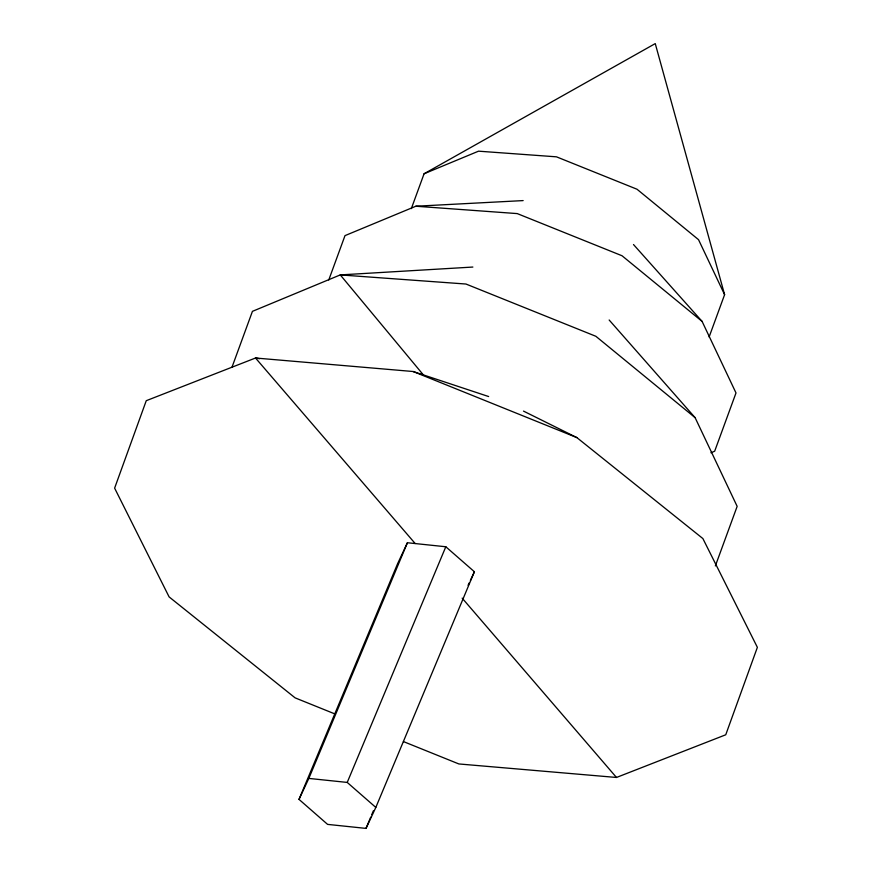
<?xml version="1.0" encoding="UTF-8"?>
<svg xmlns="http://www.w3.org/2000/svg" width="872" height="872" viewBox="0 0 872 872"><rect width="100%" height="100%" fill="white"/><g stroke="black" fill="none" stroke-linecap="round" stroke-linejoin="round"><path stroke-width="1.31" d="M232.028 367.112L252.433 311.348L340.276 274.909L472.875 267.05M328.766 279.967L344.996 235.625L415.846 206.228L523.156 200.593M411.333 208.604L424.075 173.768L655.254 43.6L724.599 294.671L709.121 336.974M715.356 565.928L737.156 506.36L695.115 417.666L609.157 320.002M299.009 799.384L397.599 563.715L407.409 542.744L445.81 546.755L474.401 571.749L375.821 807.418L366.011 828.4L327.6 824.389L299.009 799.384L308.83 778.413L407.409 542.744M375.821 807.418L347.23 782.424L445.81 546.755M366.011 828.4L370.731 817.119M371.777 814.612L373.347 810.851M468.057 585.33L469.212 582.856M470.368 580.392L474.401 571.749M424.075 173.768L478.543 151.172L556.478 156.829L636.996 189.224L698.537 239.68L724.599 294.671M710.942 452.764L714.669 451.216L736.001 392.945L702.091 321.397L633.497 244.542M403.431 741.582L458.857 763.948L616.482 777.464L725.744 734.78L757.376 647.34L702.887 538.569L576.893 437.613L523.505 411.104M415.846 206.228L517.249 213.596L622.019 255.747L702.091 321.397M488.658 396.553L413.143 371.516L255.518 358.011L146.256 400.695L114.624 488.135L169.114 596.906L295.107 697.862L335.415 714.135M308.83 778.413L347.23 782.424M259.529 358.708L255.518 358.011L415.159 543.518M413.143 371.516L576.893 437.613M695.115 417.666L595.859 336.287L465.975 284.032L340.276 274.909L423.748 375.374M462.16 598.138L616.482 777.464"/></g></svg>
